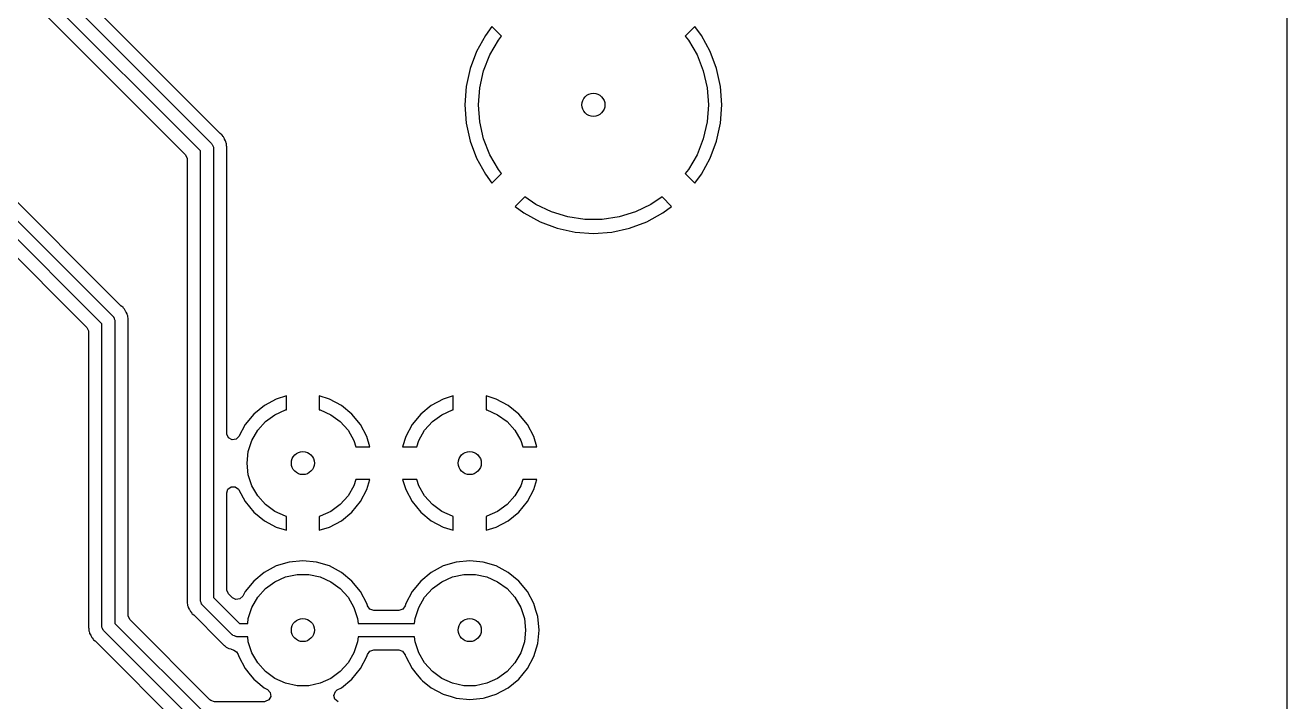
# Model space of a CAD drawing. Extents: x 0.21 to 2.99, y 0.21 to 2.19.
# Drawn here: x 2.234 to 2.99, y 0.584 to 0.989 of the extents above; entities that cross this region are included whole.
import ezdxf

# ---------------------------------------------------------------- set-up
doc = ezdxf.new("R2010")
doc.units = 0
doc.header["$MEASUREMENT"] = 0
doc.layers.add('BLACK', color=7, linetype='CONTINUOUS')

msp = doc.modelspace()

# ---------------------------------------------------------------- linework, layer by layer
at = {"layer": 'BLACK', "linetype": 'CONTINUOUS'}
for p, q in [((2.98959, 2.18429), (2.98959, 0.215709)), ((1.9516, 1.31184), (2.3453, 0.918138)), ((2.33858, 0.913724), (1.94719, 1.30512)), ((1.94506, 1.29608), (2.32955, 0.911595)), ((2.27953, 0.81018), (1.87196, 1.21775)), ((1.87637, 1.22447), (2.28625, 0.814595)), ((2.29115, 0.820853), (1.88949, 1.22252)), ((2.33327, 0.941339), (2.24318, 1.03143)), ((2.50936, 0.98295), (2.5041, 0.973313)), ((2.51331, 0.988222), (2.50936, 0.98295)), ((2.51905, 0.982484), (2.51331, 0.988222)), ((2.63492, 0.988222), (2.62918, 0.982484)), ((2.63886, 0.982951), (2.63492, 0.988222)), ((2.63492, 0.988222), (2.63492, 0.988222)), ((2.63886, 0.98295), (2.63886, 0.982951)), ((2.64413, 0.973313), (2.63886, 0.98295)), ((2.51204, 0.971232), (2.51719, 0.98015)), ((2.51719, 0.98015), (2.51905, 0.982484)), ((2.62918, 0.982484), (2.63104, 0.98015)), ((2.63104, 0.98015), (2.63619, 0.971232)), ((2.5041, 0.973312), (2.50026, 0.963023)), ((2.5041, 0.973313), (2.5041, 0.973312)), ((2.50828, 0.961647), (2.51204, 0.971232)), ((2.63619, 0.971232), (2.63995, 0.961647)), ((2.64413, 0.973312), (2.64413, 0.973313)), ((2.64796, 0.963023), (2.64413, 0.973312)), ((2.50026, 0.963023), (2.49793, 0.952292)), ((2.50599, 0.951607), (2.50828, 0.961647)), ((2.63995, 0.961647), (2.64224, 0.951607)), ((2.6503, 0.952292), (2.64796, 0.963023)), ((2.49793, 0.952292), (2.49715, 0.941339)), ((2.50522, 0.941339), (2.50599, 0.951607)), ((2.64224, 0.951607), (2.64301, 0.941339)), ((2.65108, 0.941339), (2.6503, 0.952292)), ((2.35021, 0.924396), (2.33327, 0.941339)), ((2.49715, 0.941339), (2.49793, 0.930385)), ((2.50599, 0.93107), (2.50522, 0.941339)), ((2.64301, 0.941339), (2.64224, 0.93107)), ((2.6503, 0.930385), (2.65108, 0.941339)), ((2.49793, 0.930385), (2.50026, 0.919654)), ((2.50828, 0.921031), (2.50599, 0.93107)), ((2.64224, 0.93107), (2.63995, 0.921031)), ((2.64796, 0.919654), (2.6503, 0.930385)), ((2.35041, 0.924219), (2.35021, 0.924396)), ((2.35141, 0.923463), (2.35041, 0.924219)), ((2.35162, 0.923134), (2.35141, 0.923463)), ((2.35141, 0.923463), (2.35141, 0.923463)), ((2.35218, 0.92243), (2.35162, 0.923134)), ((2.35245, 0.922156), (2.35218, 0.92243)), ((2.3453, 0.918138), (2.34545, 0.917855)), ((2.34545, 0.917855), (2.3457, 0.917668)), ((2.3457, 0.917668), (2.34599, 0.916792)), ((2.34599, 0.916792), (2.34641, 0.91597)), ((2.34641, 0.91597), (2.34636, 0.915656)), ((2.34636, 0.915656), (2.34646, 0.915354)), ((2.34646, 0.915354), (2.34646, 0.646316)), ((2.3526, 0.92181), (2.35245, 0.922156)), ((2.35296, 0.921008), (2.3526, 0.92181)), ((2.35308, 0.920769), (2.35296, 0.921008)), ((2.35374, 0.919702), (2.35308, 0.920769)), ((2.35381, 0.919322), (2.35374, 0.919702)), ((2.35408, 0.918464), (2.35381, 0.919322)), ((2.35424, 0.91811), (2.35408, 0.918464)), ((2.35429, 0.916856), (2.35424, 0.91811)), ((2.35432, 0.916588), (2.35429, 0.916856)), ((2.35435, 0.916451), (2.35432, 0.916588)), ((2.35435, 0.91645), (2.35435, 0.916451)), ((2.35435, 0.915672), (2.35435, 0.91645)), ((2.35435, 0.915582), (2.35435, 0.915672)), ((2.35444, 0.913692), (2.35435, 0.915582)), ((2.50026, 0.919654), (2.5041, 0.909365)), ((2.51204, 0.911445), (2.50828, 0.921031)), ((2.63995, 0.921031), (2.63619, 0.911445)), ((2.64413, 0.909365), (2.64796, 0.919654)), ((2.32955, 0.911595), (2.33064, 0.909449)), ((2.33064, 0.909449), (2.33069, 0.908839)), ((2.33069, 0.908839), (2.33069, 0.647251)), ((2.33858, 0.644685), (2.33858, 0.913724)), ((2.35435, 0.912789), (2.35444, 0.913327)), ((2.35435, 0.744621), (2.35435, 0.912789)), ((2.35439, 0.913334), (2.35444, 0.913692)), ((2.35444, 0.913327), (2.35439, 0.913334)), ((2.5041, 0.909365), (2.5041, 0.909365)), ((2.5041, 0.909365), (2.50936, 0.899727)), ((2.51719, 0.902527), (2.51204, 0.911445)), ((2.63619, 0.911445), (2.63104, 0.902527)), ((2.63886, 0.899727), (2.64413, 0.909365)), ((2.64413, 0.909365), (2.64413, 0.909365)), ((2.17519, 0.903351), (2.27049, 0.808052)), ((2.50936, 0.899727), (2.50936, 0.899727)), ((2.50936, 0.899727), (2.51331, 0.894455)), ((2.51331, 0.894455), (2.51905, 0.900193)), ((2.51905, 0.900193), (2.51719, 0.902527)), ((2.63104, 0.902527), (2.62918, 0.900193)), ((2.62918, 0.900193), (2.63492, 0.894455)), ((2.63492, 0.894455), (2.63886, 0.899727)), ((2.53295, 0.886252), (2.52723, 0.880536)), ((2.53967, 0.881672), (2.53295, 0.886252)), ((2.61528, 0.886252), (2.60856, 0.881672)), ((2.621, 0.880536), (2.61528, 0.886252)), ((2.52723, 0.880536), (2.52723, 0.880536)), ((2.52723, 0.880536), (2.5325, 0.876589)), ((2.54894, 0.877204), (2.53967, 0.881672)), ((2.55878, 0.874168), (2.54894, 0.877204)), ((2.59929, 0.877204), (2.58945, 0.874168)), ((2.60856, 0.881672), (2.59929, 0.877204)), ((2.61573, 0.876589), (2.621, 0.880536)), ((2.5325, 0.876589), (2.5325, 0.876589)), ((2.5325, 0.876589), (2.54214, 0.871326)), ((2.54214, 0.871326), (2.54214, 0.871326)), ((2.54214, 0.871326), (2.55243, 0.867489)), ((2.56897, 0.872634), (2.55878, 0.874168)), ((2.57926, 0.872634), (2.56897, 0.872634)), ((2.58945, 0.874168), (2.57926, 0.872634)), ((2.5958, 0.867489), (2.60609, 0.871326)), ((2.60609, 0.871326), (2.61573, 0.876589)), ((2.60609, 0.871326), (2.60609, 0.871326)), ((2.55243, 0.867489), (2.56316, 0.865154)), ((2.56316, 0.865154), (2.57411, 0.864371)), ((2.57411, 0.864371), (2.58507, 0.865154)), ((2.58507, 0.865154), (2.5958, 0.867489)), ((2.29136, 0.820676), (2.29115, 0.820853)), ((2.29236, 0.819919), (2.29136, 0.820676)), ((2.29256, 0.819591), (2.29236, 0.819919)), ((2.29312, 0.818886), (2.29256, 0.819591)), ((2.29339, 0.818613), (2.29312, 0.818886)), ((2.2939, 0.817465), (2.29339, 0.818613)), ((2.29339, 0.818613), (2.29339, 0.818613)), ((2.29403, 0.817226), (2.2939, 0.817465)), ((2.29469, 0.816159), (2.29403, 0.817226)), ((2.27953, 0.629134), (2.27953, 0.81018)), ((2.28625, 0.814595), (2.28639, 0.814312)), ((2.28639, 0.814312), (2.28665, 0.814125)), ((2.28665, 0.814125), (2.28693, 0.813248)), ((2.28693, 0.813248), (2.28735, 0.812427)), ((2.28735, 0.812427), (2.2873, 0.812113)), ((2.2873, 0.812113), (2.2874, 0.811811)), ((2.2874, 0.811811), (2.2874, 0.630765)), ((2.29476, 0.815779), (2.29469, 0.816159)), ((2.29469, 0.816159), (2.29469, 0.816159)), ((2.29502, 0.814921), (2.29476, 0.815779)), ((2.29518, 0.814567), (2.29502, 0.814921)), ((2.29524, 0.813313), (2.29518, 0.814567)), ((2.29527, 0.813045), (2.29524, 0.813313)), ((2.2953, 0.812907), (2.29527, 0.813045)), ((2.2953, 0.812129), (2.2953, 0.812907)), ((2.2953, 0.812907), (2.2953, 0.812907)), ((2.2953, 0.812039), (2.2953, 0.812129)), ((2.29538, 0.810148), (2.2953, 0.812039)), ((2.2953, 0.809245), (2.29538, 0.809784)), ((2.2953, 0.635649), (2.2953, 0.809245)), ((2.29533, 0.80979), (2.29538, 0.810148)), ((2.29538, 0.809784), (2.29533, 0.80979)), ((2.27049, 0.808052), (2.27159, 0.805906)), ((2.27159, 0.805906), (2.27163, 0.805296)), ((2.27163, 0.805296), (2.27163, 0.631699)), ((2.3841, 0.765148), (2.37692, 0.76131)), ((2.39016, 0.766985), (2.3841, 0.765148)), ((2.3841, 0.765148), (2.3841, 0.765148)), ((2.39016, 0.758704), (2.39016, 0.766985)), ((2.4159, 0.765148), (2.40984, 0.766985)), ((2.40984, 0.766985), (2.40984, 0.758704)), ((2.42308, 0.76131), (2.4159, 0.765148)), ((2.4159, 0.765148), (2.4159, 0.765148)), ((2.4841, 0.765148), (2.47692, 0.76131)), ((2.49016, 0.766985), (2.4841, 0.765148)), ((2.4841, 0.765148), (2.4841, 0.765148)), ((2.49016, 0.758704), (2.49016, 0.766985)), ((2.5159, 0.765148), (2.50984, 0.766985)), ((2.50984, 0.766985), (2.50984, 0.758704)), ((2.52308, 0.76131), (2.5159, 0.765148)), ((2.5159, 0.765148), (2.5159, 0.765148)), ((2.37063, 0.756144), (2.36546, 0.749849)), ((2.37692, 0.76131), (2.37063, 0.756144)), ((2.37063, 0.756144), (2.37063, 0.756144)), ((2.37692, 0.76131), (2.37692, 0.76131)), ((2.38327, 0.755753), (2.38966, 0.758598)), ((2.38966, 0.758598), (2.39016, 0.758704)), ((2.40984, 0.758704), (2.41034, 0.758598)), ((2.41034, 0.758598), (2.41673, 0.755753)), ((2.42937, 0.756144), (2.42308, 0.76131)), ((2.42308, 0.76131), (2.42308, 0.76131)), ((2.43454, 0.749849), (2.42937, 0.756144)), ((2.42937, 0.756144), (2.42937, 0.756144)), ((2.47063, 0.756144), (2.46546, 0.749849)), ((2.47692, 0.76131), (2.47063, 0.756144)), ((2.47063, 0.756144), (2.47063, 0.756144)), ((2.47692, 0.76131), (2.47692, 0.76131)), ((2.48327, 0.755753), (2.48966, 0.758598)), ((2.48966, 0.758598), (2.49016, 0.758704)), ((2.50984, 0.758704), (2.51034, 0.758598)), ((2.51034, 0.758598), (2.51673, 0.755753)), ((2.52937, 0.756144), (2.52308, 0.76131)), ((2.52308, 0.76131), (2.52308, 0.76131)), ((2.53454, 0.749849), (2.52937, 0.756144)), ((2.52937, 0.756144), (2.52937, 0.756144)), ((2.36546, 0.749849), (2.36169, 0.742784)), ((2.36546, 0.749849), (2.36546, 0.749849)), ((2.37293, 0.746442), (2.37761, 0.751641)), ((2.37761, 0.751641), (2.38327, 0.755753)), ((2.41673, 0.755753), (2.42239, 0.751641)), ((2.42239, 0.751641), (2.42707, 0.746442)), ((2.43838, 0.742668), (2.43454, 0.749849)), ((2.43454, 0.749849), (2.43454, 0.749849)), ((2.46546, 0.749849), (2.46162, 0.742668)), ((2.46546, 0.749849), (2.46546, 0.749849)), ((2.47293, 0.746442), (2.47761, 0.751641)), ((2.47761, 0.751641), (2.48327, 0.755753)), ((2.51673, 0.755753), (2.52239, 0.751641)), ((2.52239, 0.751641), (2.52707, 0.746442)), ((2.53838, 0.742668), (2.53454, 0.749849)), ((2.53454, 0.749849), (2.53454, 0.749849)), ((2.35439, 0.744087), (2.35435, 0.744621)), ((2.35544, 0.74192), (2.35439, 0.744087)), ((2.35756, 0.740784), (2.35544, 0.74192)), ((2.35995, 0.741115), (2.35756, 0.740784)), ((2.36169, 0.742784), (2.35995, 0.741115)), ((2.36943, 0.740383), (2.37293, 0.746442)), ((2.42707, 0.746442), (2.43057, 0.740383)), ((2.43838, 0.742668), (2.43838, 0.742668)), ((2.44021, 0.736614), (2.43838, 0.742668)), ((2.46162, 0.742668), (2.45979, 0.736614)), ((2.46162, 0.742668), (2.46162, 0.742668)), ((2.46943, 0.740383), (2.47293, 0.746442)), ((2.52707, 0.746442), (2.53057, 0.740383)), ((2.54021, 0.736614), (2.53838, 0.742668)), ((2.53838, 0.742668), (2.53838, 0.742668)), ((2.36654, 0.726772), (2.36727, 0.733729)), ((2.36727, 0.733729), (2.36943, 0.740383)), ((2.43057, 0.740383), (2.4318, 0.736614)), ((2.4318, 0.736614), (2.44021, 0.736614)), ((2.44021, 0.736614), (2.44021, 0.736614)), ((2.45979, 0.736614), (2.4682, 0.736614)), ((2.45979, 0.736614), (2.45979, 0.736614)), ((2.4682, 0.736614), (2.46943, 0.740383)), ((2.53057, 0.740383), (2.5318, 0.736614)), ((2.5318, 0.736614), (2.54021, 0.736614)), ((2.54021, 0.736614), (2.54021, 0.736614)), ((2.36727, 0.719814), (2.36654, 0.726772)), ((2.36943, 0.71316), (2.36727, 0.719814)), ((2.35435, 0.708922), (2.35509, 0.711213)), ((2.35509, 0.711213), (2.35704, 0.712629)), ((2.35704, 0.712629), (2.35945, 0.712629)), ((2.35945, 0.712629), (2.3614, 0.711213)), ((2.3614, 0.711213), (2.36169, 0.710759)), ((2.36169, 0.710759), (2.36546, 0.703694)), ((2.37293, 0.707102), (2.36943, 0.71316)), ((2.43057, 0.71316), (2.42707, 0.707102)), ((2.4318, 0.716929), (2.43057, 0.71316)), ((2.44021, 0.716929), (2.4318, 0.716929)), ((2.43454, 0.703694), (2.43838, 0.710875)), ((2.43838, 0.710876), (2.44021, 0.716929)), ((2.43838, 0.710875), (2.43838, 0.710876)), ((2.45979, 0.716929), (2.46162, 0.710876)), ((2.4682, 0.716929), (2.45979, 0.716929)), ((2.46162, 0.710876), (2.46162, 0.710875)), ((2.46162, 0.710875), (2.46546, 0.703694)), ((2.46943, 0.71316), (2.4682, 0.716929)), ((2.47293, 0.707102), (2.46943, 0.71316)), ((2.53057, 0.71316), (2.52707, 0.707102)), ((2.5318, 0.716929), (2.53057, 0.71316)), ((2.54021, 0.716929), (2.5318, 0.716929)), ((2.53454, 0.703694), (2.53838, 0.710875)), ((2.53838, 0.710876), (2.54021, 0.716929)), ((2.53838, 0.710875), (2.53838, 0.710876)), ((2.35435, 0.6512), (2.35435, 0.708922)), ((2.36546, 0.703694), (2.36546, 0.703694)), ((2.36546, 0.703694), (2.37063, 0.6974)), ((2.37761, 0.701903), (2.37293, 0.707102)), ((2.42707, 0.707102), (2.42239, 0.701903)), ((2.42937, 0.6974), (2.43454, 0.703694)), ((2.43454, 0.703694), (2.43454, 0.703694)), ((2.46546, 0.703694), (2.46546, 0.703694)), ((2.46546, 0.703694), (2.47063, 0.6974)), ((2.47761, 0.701903), (2.47293, 0.707102)), ((2.52707, 0.707102), (2.52239, 0.701903)), ((2.52937, 0.6974), (2.53454, 0.703694)), ((2.53454, 0.703694), (2.53454, 0.703694)), ((2.37063, 0.6974), (2.37063, 0.697399)), ((2.37063, 0.697399), (2.37692, 0.692234)), ((2.38327, 0.69779), (2.37761, 0.701903)), ((2.38966, 0.694945), (2.38327, 0.69779)), ((2.41673, 0.69779), (2.41034, 0.694945)), ((2.42239, 0.701903), (2.41673, 0.69779)), ((2.42308, 0.692234), (2.42937, 0.697399)), ((2.42937, 0.697399), (2.42937, 0.6974)), ((2.47063, 0.6974), (2.47063, 0.697399)), ((2.47063, 0.697399), (2.47692, 0.692234)), ((2.48327, 0.69779), (2.47761, 0.701903)), ((2.48966, 0.694945), (2.48327, 0.69779)), ((2.51673, 0.69779), (2.51034, 0.694945)), ((2.52239, 0.701903), (2.51673, 0.69779)), ((2.52308, 0.692234), (2.52937, 0.697399)), ((2.52937, 0.697399), (2.52937, 0.6974)), ((2.37692, 0.692234), (2.37692, 0.692233)), ((2.37692, 0.692233), (2.3841, 0.688395)), ((2.3841, 0.688395), (2.3841, 0.688395)), ((2.3841, 0.688395), (2.39016, 0.686559)), ((2.39016, 0.694839), (2.38966, 0.694945)), ((2.39016, 0.686559), (2.39016, 0.694839)), ((2.41034, 0.694945), (2.40984, 0.694839)), ((2.40984, 0.694839), (2.40984, 0.686559)), ((2.40984, 0.686559), (2.4159, 0.688395)), ((2.4159, 0.688395), (2.42308, 0.692233)), ((2.4159, 0.688395), (2.4159, 0.688395)), ((2.42308, 0.692233), (2.42308, 0.692234)), ((2.47692, 0.692234), (2.47692, 0.692233)), ((2.47692, 0.692233), (2.4841, 0.688395)), ((2.4841, 0.688395), (2.4841, 0.688395)), ((2.4841, 0.688395), (2.49016, 0.686559)), ((2.49016, 0.694839), (2.48966, 0.694945)), ((2.49016, 0.686559), (2.49016, 0.694839)), ((2.51034, 0.694945), (2.50984, 0.694839)), ((2.50984, 0.694839), (2.50984, 0.686559)), ((2.50984, 0.686559), (2.5159, 0.688395)), ((2.5159, 0.688395), (2.52308, 0.692233)), ((2.5159, 0.688395), (2.5159, 0.688395)), ((2.52308, 0.692233), (2.52308, 0.692234)), ((2.39016, 0.686559), (2.39016, 0.686559)), ((2.49016, 0.686559), (2.49016, 0.686559)), ((2.39189, 0.667532), (2.3841, 0.665167)), ((2.4, 0.66833), (2.39189, 0.667532)), ((2.39189, 0.667532), (2.39189, 0.667532)), ((2.40811, 0.667532), (2.4, 0.66833)), ((2.4, 0.66833), (2.4, 0.66833)), ((2.4159, 0.665167), (2.40811, 0.667532)), ((2.40811, 0.667532), (2.40811, 0.667532)), ((2.49189, 0.667532), (2.4841, 0.665167)), ((2.5, 0.66833), (2.49189, 0.667532)), ((2.49189, 0.667532), (2.49189, 0.667532)), ((2.50811, 0.667532), (2.5, 0.66833)), ((2.5, 0.66833), (2.5, 0.66833)), ((2.5159, 0.665167), (2.50811, 0.667532)), ((2.50811, 0.667532), (2.50811, 0.667532)), ((2.37691, 0.661326), (2.37061, 0.656158)), ((2.3841, 0.665167), (2.37691, 0.661326)), ((2.38327, 0.655753), (2.38966, 0.658598)), ((2.38966, 0.658598), (2.3965, 0.660053)), ((2.3965, 0.660053), (2.4035, 0.660053)), ((2.4035, 0.660053), (2.41034, 0.658598)), ((2.41034, 0.658598), (2.41673, 0.655753)), ((2.42309, 0.661326), (2.4159, 0.665167)), ((2.42939, 0.656158), (2.42309, 0.661326)), ((2.47691, 0.661326), (2.47061, 0.656158)), ((2.4841, 0.665167), (2.47691, 0.661326)), ((2.48327, 0.655753), (2.48966, 0.658598)), ((2.48966, 0.658598), (2.4965, 0.660053)), ((2.4965, 0.660053), (2.5035, 0.660053)), ((2.5035, 0.660053), (2.51034, 0.658598)), ((2.51034, 0.658598), (2.51673, 0.655753)), ((2.52309, 0.661326), (2.5159, 0.665167)), ((2.52939, 0.656158), (2.52309, 0.661326)), ((2.3544, 0.65059), (2.35435, 0.6512)), ((2.35549, 0.648444), (2.3544, 0.65059)), ((2.37061, 0.656158), (2.36545, 0.64986)), ((2.37061, 0.656158), (2.37061, 0.656158)), ((2.37293, 0.646442), (2.37761, 0.651641)), ((2.37761, 0.651641), (2.38327, 0.655753)), ((2.41673, 0.655753), (2.42239, 0.651641)), ((2.42239, 0.651641), (2.42707, 0.646442)), ((2.43453, 0.649891), (2.42939, 0.656158)), ((2.42939, 0.656158), (2.42939, 0.656158)), ((2.42939, 0.656158), (2.42939, 0.656158)), ((2.47061, 0.656158), (2.46545, 0.64986)), ((2.47061, 0.656158), (2.47061, 0.656158)), ((2.47293, 0.646442), (2.47761, 0.651641)), ((2.47761, 0.651641), (2.48327, 0.655753)), ((2.51673, 0.655753), (2.52239, 0.651641)), ((2.52239, 0.651641), (2.52707, 0.646442)), ((2.53453, 0.649891), (2.52939, 0.656158)), ((2.52939, 0.656158), (2.52939, 0.656158)), ((2.52939, 0.656158), (2.52939, 0.656158)), ((2.33069, 0.647251), (2.3306, 0.646712)), ((2.3306, 0.646712), (2.33065, 0.646705)), ((2.33065, 0.646705), (2.3306, 0.646348)), ((2.3306, 0.646348), (2.33069, 0.644457)), ((2.33069, 0.644457), (2.33069, 0.644367)), ((2.33069, 0.644367), (2.33069, 0.643589)), ((2.33069, 0.643589), (2.33071, 0.643451)), ((2.33071, 0.643451), (2.33075, 0.643183)), ((2.33075, 0.643183), (2.3308, 0.64193)), ((2.33868, 0.644383), (2.33858, 0.644685)), ((2.33863, 0.644069), (2.33868, 0.644383)), ((2.33905, 0.643248), (2.33863, 0.644069)), ((2.33933, 0.642371), (2.33905, 0.643248)), ((2.34646, 0.646316), (2.36206, 0.630709)), ((2.35777, 0.646167), (2.35549, 0.648444)), ((2.35984, 0.645086), (2.35777, 0.646167)), ((2.36223, 0.645416), (2.35984, 0.645086)), ((2.36396, 0.647086), (2.36223, 0.645416)), ((2.36545, 0.64986), (2.36396, 0.647086)), ((2.36943, 0.640383), (2.37293, 0.646442)), ((2.42707, 0.646442), (2.43057, 0.640383)), ((2.43455, 0.64986), (2.43453, 0.649891)), ((2.43839, 0.642675), (2.43455, 0.64986)), ((2.43873, 0.641576), (2.43839, 0.642675)), ((2.46161, 0.642675), (2.46121, 0.641369)), ((2.46545, 0.64986), (2.46161, 0.642675)), ((2.46161, 0.642675), (2.46161, 0.642675)), ((2.46943, 0.640383), (2.47293, 0.646442)), ((2.52707, 0.646442), (2.53057, 0.640383)), ((2.53455, 0.64986), (2.53453, 0.649891)), ((2.53839, 0.642675), (2.53455, 0.64986)), ((2.53963, 0.638603), (2.53839, 0.642675)), ((2.29534, 0.635039), (2.2953, 0.635649)), ((2.29644, 0.632893), (2.29534, 0.635039)), ((2.3308, 0.64193), (2.3308, 0.641929)), ((2.3308, 0.641929), (2.33096, 0.641576)), ((2.33096, 0.641576), (2.33123, 0.640718)), ((2.33123, 0.640718), (2.3313, 0.640337)), ((2.3313, 0.640337), (2.33196, 0.63927)), ((2.33196, 0.63927), (2.33208, 0.639031)), ((2.33208, 0.639031), (2.33257, 0.637922)), ((2.33257, 0.637922), (2.33259, 0.637883)), ((2.33259, 0.637883), (2.33286, 0.63761)), ((2.33286, 0.63761), (2.33342, 0.636906)), ((2.33342, 0.636906), (2.33363, 0.636577)), ((2.33363, 0.636577), (2.33463, 0.635821)), ((2.33463, 0.635821), (2.33483, 0.635643)), ((2.33483, 0.635643), (2.35025, 0.62022)), ((2.33959, 0.642184), (2.33933, 0.642371)), ((2.33974, 0.641901), (2.33959, 0.642184)), ((2.35765, 0.623988), (2.33974, 0.641901)), ((2.36727, 0.633729), (2.36943, 0.640383)), ((2.43057, 0.640383), (2.43273, 0.633729)), ((2.43879, 0.641369), (2.43873, 0.641576)), ((2.43881, 0.641296), (2.43879, 0.641369)), ((2.44023, 0.639347), (2.43881, 0.641296)), ((2.44252, 0.638602), (2.44023, 0.639347)), ((2.45748, 0.638602), (2.44252, 0.638602)), ((2.45756, 0.638603), (2.45748, 0.638602)), ((2.45983, 0.639392), (2.45756, 0.638603)), ((2.46121, 0.641369), (2.45983, 0.639392)), ((2.46727, 0.633729), (2.46943, 0.640383)), ((2.53057, 0.640383), (2.53273, 0.633729)), ((2.54076, 0.634879), (2.53963, 0.638603)), ((2.27159, 0.631154), (2.27154, 0.630797)), ((2.27154, 0.630797), (2.27163, 0.628906)), ((2.27163, 0.631699), (2.27155, 0.631161)), ((2.27155, 0.631161), (2.27159, 0.631154)), ((2.27163, 0.628906), (2.27163, 0.628816)), ((2.27163, 0.628816), (2.27163, 0.628038)), ((2.27163, 0.628038), (2.27166, 0.6279)), ((2.27166, 0.6279), (2.27169, 0.627632)), ((2.27169, 0.627632), (2.27175, 0.626378)), ((2.27963, 0.628832), (2.27953, 0.629134)), ((2.27958, 0.628518), (2.27963, 0.628832)), ((2.27999, 0.627697), (2.27958, 0.628518)), ((2.28028, 0.62682), (2.27999, 0.627697)), ((2.2874, 0.630765), (2.34218, 0.575984)), ((2.34431, 0.58502), (2.29644, 0.632893)), ((2.36206, 0.630709), (2.36695, 0.630709)), ((2.36695, 0.630709), (2.36727, 0.633729)), ((2.43273, 0.633729), (2.43305, 0.630709)), ((2.43305, 0.630709), (2.46695, 0.630709)), ((2.46695, 0.630709), (2.46727, 0.633729)), ((2.53273, 0.633729), (2.53346, 0.626772)), ((2.54156, 0.626772), (2.54076, 0.634879)), ((2.54076, 0.634879), (2.54076, 0.634879)), ((2.27175, 0.626378), (2.27175, 0.626378)), ((2.27175, 0.626378), (2.2719, 0.626024)), ((2.2719, 0.626024), (2.27217, 0.625166)), ((2.27217, 0.625166), (2.27224, 0.624786)), ((2.27224, 0.624786), (2.2729, 0.623719)), ((2.2729, 0.623719), (2.27303, 0.62348)), ((2.27303, 0.62348), (2.27354, 0.622332)), ((2.27354, 0.622332), (2.27354, 0.622332)), ((2.27354, 0.622332), (2.27381, 0.622058)), ((2.27381, 0.622058), (2.27437, 0.621354)), ((2.27437, 0.621354), (2.27457, 0.621026)), ((2.27457, 0.621026), (2.27557, 0.620269)), ((2.27557, 0.620269), (2.27578, 0.620092)), ((2.27578, 0.620092), (2.33037, 0.565496)), ((2.28054, 0.626633), (2.28028, 0.62682)), ((2.28068, 0.62635), (2.28054, 0.626633)), ((2.33777, 0.569263), (2.28068, 0.62635)), ((2.35025, 0.62022), (2.35057, 0.619778)), ((2.35793, 0.623844), (2.35765, 0.623988)), ((2.35812, 0.623587), (2.35793, 0.623844)), ((2.359, 0.623302), (2.35812, 0.623587)), ((2.35982, 0.622883), (2.359, 0.623302)), ((2.36013, 0.622933), (2.35982, 0.622883)), ((2.36043, 0.622835), (2.36013, 0.622933)), ((2.36695, 0.622835), (2.36043, 0.622835)), ((2.36727, 0.619814), (2.36695, 0.622835)), ((2.43305, 0.622835), (2.43273, 0.619814)), ((2.46695, 0.622835), (2.43305, 0.622835)), ((2.46727, 0.619814), (2.46695, 0.622835)), ((2.53346, 0.626772), (2.53273, 0.619814)), ((2.54076, 0.618664), (2.54156, 0.626772)), ((2.54156, 0.626772), (2.54156, 0.626772)), ((2.35057, 0.619778), (2.35061, 0.619807)), ((2.35061, 0.619807), (2.35083, 0.619519)), ((2.35083, 0.619519), (2.35223, 0.618243)), ((2.35223, 0.618243), (2.35229, 0.618181)), ((2.35229, 0.618181), (2.35284, 0.617631)), ((2.35284, 0.617631), (2.35284, 0.617631)), ((2.35284, 0.617631), (2.35296, 0.617552)), ((2.35296, 0.617552), (2.35317, 0.617384)), ((2.35317, 0.617384), (2.3541, 0.616539)), ((2.3541, 0.616539), (2.3541, 0.616539)), ((2.3541, 0.616539), (2.3541, 0.616539)), ((2.3541, 0.616539), (2.35446, 0.616399)), ((2.35446, 0.616399), (2.35525, 0.61598)), ((2.35525, 0.61598), (2.35557, 0.615762)), ((2.35557, 0.615762), (2.35679, 0.615474)), ((2.35679, 0.615474), (2.35705, 0.615395)), ((2.35705, 0.615395), (2.35822, 0.614941)), ((2.35822, 0.614941), (2.35822, 0.614941)), ((2.35822, 0.614941), (2.35856, 0.61481)), ((2.35856, 0.61481), (2.35854, 0.614752)), ((2.35854, 0.614752), (2.36029, 0.613798)), ((2.36029, 0.613798), (2.36119, 0.61225)), ((2.36943, 0.61316), (2.36727, 0.619814)), ((2.37293, 0.607102), (2.36943, 0.61316)), ((2.43057, 0.61316), (2.42707, 0.607102)), ((2.43273, 0.619814), (2.43057, 0.61316)), ((2.43879, 0.612175), (2.44017, 0.614151)), ((2.44017, 0.614151), (2.44244, 0.61494)), ((2.44244, 0.61494), (2.44252, 0.614941)), ((2.44252, 0.614941), (2.45748, 0.614941)), ((2.45748, 0.614941), (2.45977, 0.614197)), ((2.45977, 0.614197), (2.46119, 0.612248)), ((2.46943, 0.61316), (2.46727, 0.619814)), ((2.47293, 0.607102), (2.46943, 0.61316)), ((2.53057, 0.61316), (2.52707, 0.607102)), ((2.53273, 0.619814), (2.53057, 0.61316)), ((2.53839, 0.610868), (2.54076, 0.618664)), ((2.54076, 0.618664), (2.54076, 0.618664)), ((2.36119, 0.61225), (2.3616, 0.610868)), ((2.3616, 0.610868), (2.36161, 0.610868)), ((2.36161, 0.610868), (2.36545, 0.603683)), ((2.37761, 0.601903), (2.37293, 0.607102)), ((2.42707, 0.607102), (2.42239, 0.601903)), ((2.43455, 0.603683), (2.43839, 0.610868)), ((2.43839, 0.610868), (2.43879, 0.612175)), ((2.46119, 0.612248), (2.46121, 0.612176)), ((2.46121, 0.612176), (2.46136, 0.611676)), ((2.46136, 0.611676), (2.46161, 0.610868)), ((2.46161, 0.610868), (2.46161, 0.610868)), ((2.46161, 0.610868), (2.46545, 0.603683)), ((2.47761, 0.601903), (2.47293, 0.607102)), ((2.52707, 0.607102), (2.52239, 0.601903)), ((2.53455, 0.603683), (2.53839, 0.610868)), ((2.36545, 0.603683), (2.36845, 0.600017)), ((2.36845, 0.600017), (2.37061, 0.597385)), ((2.37061, 0.597385), (2.37177, 0.59644)), ((2.38327, 0.59779), (2.37761, 0.601903)), ((2.38966, 0.594945), (2.38327, 0.59779)), ((2.41673, 0.59779), (2.41034, 0.594945)), ((2.42239, 0.601903), (2.41673, 0.59779)), ((2.42309, 0.592217), (2.42939, 0.597385)), ((2.42939, 0.597385), (2.43455, 0.603683)), ((2.46545, 0.603683), (2.46845, 0.600017)), ((2.46845, 0.600017), (2.47061, 0.597385)), ((2.47061, 0.597385), (2.47177, 0.59644)), ((2.48327, 0.59779), (2.47761, 0.601903)), ((2.48966, 0.594945), (2.48327, 0.59779)), ((2.51673, 0.59779), (2.51034, 0.594945)), ((2.52239, 0.601903), (2.51673, 0.59779)), ((2.52309, 0.592217), (2.52939, 0.597385)), ((2.52939, 0.597385), (2.53455, 0.603683)), ((2.37177, 0.59644), (2.37691, 0.592217)), ((2.37691, 0.592217), (2.37691, 0.592217)), ((2.37691, 0.592217), (2.37691, 0.592217)), ((2.37691, 0.592217), (2.37879, 0.591213)), ((2.37879, 0.591213), (2.38046, 0.589477)), ((2.3965, 0.59349), (2.38966, 0.594945)), ((2.4035, 0.59349), (2.3965, 0.59349)), ((2.41034, 0.594945), (2.4035, 0.59349)), ((2.41859, 0.587688), (2.41946, 0.589934)), ((2.41946, 0.589934), (2.42064, 0.590909)), ((2.42064, 0.590909), (2.42309, 0.592217)), ((2.47177, 0.59644), (2.47691, 0.592217)), ((2.47691, 0.592217), (2.47691, 0.592217)), ((2.47691, 0.592217), (2.47691, 0.592217)), ((2.47691, 0.592217), (2.4841, 0.588377)), ((2.4965, 0.59349), (2.48966, 0.594945)), ((2.5035, 0.59349), (2.4965, 0.59349)), ((2.51034, 0.594945), (2.5035, 0.59349)), ((2.5159, 0.588377), (2.52309, 0.592217)), ((2.34478, 0.584622), (2.34431, 0.58502)), ((2.34707, 0.583878), (2.34478, 0.584622)), ((2.37695, 0.583878), (2.34707, 0.583878)), ((2.37749, 0.583915), (2.37695, 0.583878)), ((2.37965, 0.584966), (2.37749, 0.583915)), ((2.38079, 0.58709), (2.37965, 0.584966)), ((2.38046, 0.589477), (2.38079, 0.58709)), ((2.4192, 0.585359), (2.41859, 0.587688)), ((2.42107, 0.583837), (2.4192, 0.585359)), ((2.4841, 0.588377), (2.48887, 0.58693)), ((2.48887, 0.58693), (2.49189, 0.586012)), ((2.49189, 0.586012), (2.49189, 0.586012)), ((2.49189, 0.586012), (2.5, 0.585213)), ((2.5, 0.585213), (2.50811, 0.586012)), ((2.5, 0.585213), (2.5, 0.585213)), ((2.5, 0.585213), (2.5, 0.585213)), ((2.50811, 0.586012), (2.50877, 0.586213)), ((2.50811, 0.586012), (2.50811, 0.586012)), ((2.50877, 0.586213), (2.5159, 0.588377))]:
    msp.add_line(p, q, dxfattribs=at)
at = {"layer": 'BLACK'}
for centre in [(2.57411, 0.941339), (2.4, 0.726772), (2.5, 0.726772), (2.4, 0.626772), (2.5, 0.626772)]:
    msp.add_circle(centre, 0.00689, dxfattribs=at)

doc.saveas('drawing.dxf')
